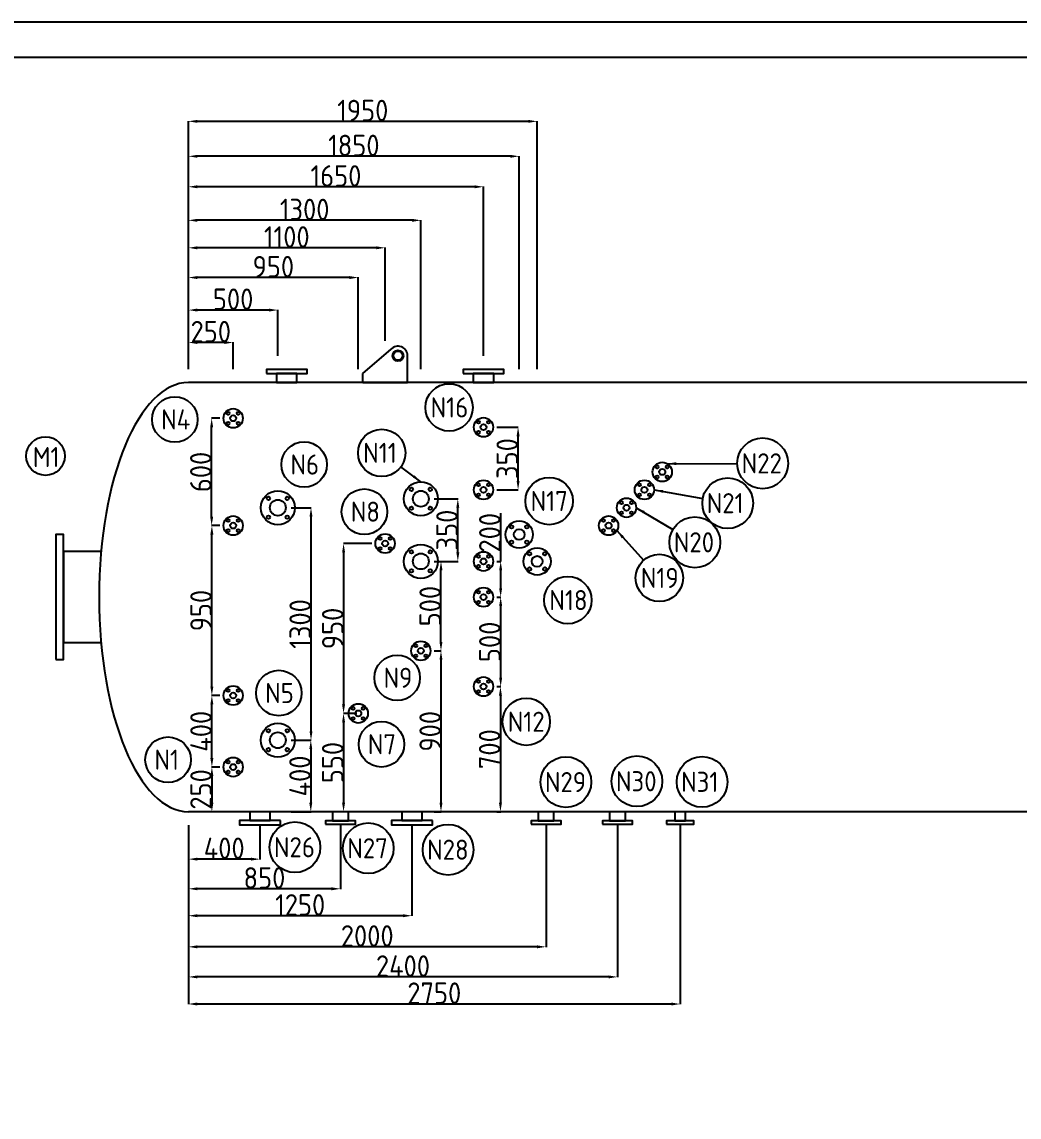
# Model space of a CAD drawing. Header units: inches. Extents: x 66274 to 86489, y -33 to 12215.
# Drawn here: x 70393 to 75970, y 6091 to 12215 of the extents above; entities that cross this region are included whole.
import ezdxf

# ---------------------------------------------------------------- set-up
doc = ezdxf.new("R2010")
doc.units = ezdxf.units.IN
doc.header["$LTSCALE"] = 40
doc.header["$MEASUREMENT"] = 0
doc.linetypes.add('CENTER2', pattern=[1.125, 0.75, -0.125, 0.125, -0.125])
doc.layers.add('fitting', color=7, linetype='CENTER2')
doc.styles.get("Standard").update_dxf_attribs({"font": 'isocp.shx', "height": 120, "bigfont": '@extfont2.shx'})
doc.dimstyles.new('ISO-25', dxfattribs={"dimtxt": 120, "dimasz": 50, "dimexe": 1.25, "dimexo": 75, "dimtad": 1, "dimtxsty": 'Standard', "dimcen": 0, "dimclrd": 1, "dimclre": 1, "dimclrt": 1, "dimazin": 0, "dimtfac": 1, "dimtmove": 0, "dimatfit": 3, "dimfxl": 1, "dimtfillclr": 1, "dimarcsym": 0})

# ---------------------------------------------------------------- blocks, each defined once
blk = doc.blocks.new('*U694')
blk.add_circle((0, 0), 7.87)
blk = doc.blocks.new('*U695')
at = {"color": 0, "linetype": 'ByBlock', "lineweight": -2, "transparency": 16777216}
for p, rotation in [((3853, 2645.4), 90), ((3932.4, 2645.4), 270), ((3892.7, 2605.7), 180)]:
    blk.add_blockref('*U694', p, dxfattribs=dict(at, rotation=rotation))
blk.add_blockref('*U694', (3892.7, 2685.1), dxfattribs=at)
blk = doc.blocks.new('*U698')
blk.add_circle((0, 0), 7.87)
blk = doc.blocks.new('*U699')
at = {"color": 0, "linetype": 'ByBlock', "lineweight": -2, "transparency": 16777216}
for p, rotation in [((3853, 2645.4), 90), ((3932.4, 2645.4), 270), ((3892.7, 2605.7), 180)]:
    blk.add_blockref('*U698', p, dxfattribs=dict(at, rotation=rotation))
blk.add_blockref('*U698', (3892.7, 2685.1), dxfattribs=at)
blk = doc.blocks.new('*U702')
blk.add_circle((0, 0), 7.87)
blk = doc.blocks.new('*U703')
at = {"color": 0, "linetype": 'ByBlock', "lineweight": -2, "transparency": 16777216}
for p, rotation in [((3853, 2645.4), 90), ((3932.4, 2645.4), 270), ((3892.7, 2605.7), 180)]:
    blk.add_blockref('*U702', p, dxfattribs=dict(at, rotation=rotation))
blk.add_blockref('*U702', (3892.7, 2685.1), dxfattribs=at)
blk = doc.blocks.new('*U706')
blk.add_circle((0, 0), 7.87)
blk = doc.blocks.new('*U707')
at = {"color": 0, "linetype": 'ByBlock', "lineweight": -2, "transparency": 16777216}
for p, rotation in [((3853, 2645.4), 90), ((3932.4, 2645.4), 270), ((3892.7, 2605.7), 180)]:
    blk.add_blockref('*U706', p, dxfattribs=dict(at, rotation=rotation))
blk.add_blockref('*U706', (3892.7, 2685.1), dxfattribs=at)
blk = doc.blocks.new('*U718')
blk.add_circle((0, 0), 9.53)
blk = doc.blocks.new('*U719')
at = {"color": 0, "linetype": 'ByBlock', "lineweight": -2, "transparency": 16777216}
for p, rotation in [((3339.6, 2662.7), 90.00000000000001), ((3339.6, 2557.3), 180), ((3444.9, 2557.3), 270)]:
    blk.add_blockref('*U718', p, dxfattribs=dict(at, rotation=rotation))
blk.add_blockref('*U718', (3444.9, 2662.7), dxfattribs=at)
blk = doc.blocks.new('*U722')
blk.add_circle((0, 0), 9.53)
blk = doc.blocks.new('*U723')
at = {"color": 0, "linetype": 'ByBlock', "lineweight": -2, "transparency": 16777216}
for p, rotation in [((3339.6, 2662.7), 90.00000000000001), ((3339.6, 2557.3), 180), ((3444.9, 2557.3), 270)]:
    blk.add_blockref('*U722', p, dxfattribs=dict(at, rotation=rotation))
blk.add_blockref('*U722', (3444.9, 2662.7), dxfattribs=at)
blk = doc.blocks.new('*U729')
blk.add_circle((0, 0), 7.87)
blk = doc.blocks.new('*U730')
at = {"color": 0, "linetype": 'ByBlock', "lineweight": -2, "transparency": 16777216}
for p, rotation in [((3853, 2645.4), 90), ((3932.4, 2645.4), 270), ((3892.7, 2605.7), 180)]:
    blk.add_blockref('*U729', p, dxfattribs=dict(at, rotation=rotation))
blk.add_blockref('*U729', (3892.7, 2685.1), dxfattribs=at)
blk = doc.blocks.new('*U733')
blk.add_circle((0, 0), 7.87)
blk = doc.blocks.new('*U734')
at = {"color": 0, "linetype": 'ByBlock', "lineweight": -2, "transparency": 16777216}
for p, rotation in [((3853, 2645.4), 90), ((3932.4, 2645.4), 270), ((3892.7, 2605.7), 180)]:
    blk.add_blockref('*U733', p, dxfattribs=dict(at, rotation=rotation))
blk.add_blockref('*U733', (3892.7, 2685.1), dxfattribs=at)
blk = doc.blocks.new('*U737')
blk.add_circle((0, 0), 7.87)
blk = doc.blocks.new('*U738')
at = {"color": 0, "linetype": 'ByBlock', "lineweight": -2, "transparency": 16777216}
for p, rotation in [((3853, 2645.4), 90), ((3932.4, 2645.4), 270), ((3892.7, 2605.7), 180)]:
    blk.add_blockref('*U737', p, dxfattribs=dict(at, rotation=rotation))
blk.add_blockref('*U737', (3892.7, 2685.1), dxfattribs=at)
blk = doc.blocks.new('*U741')
blk.add_circle((0, 0), 7.87)
blk = doc.blocks.new('*U742')
at = {"color": 0, "linetype": 'ByBlock', "lineweight": -2, "transparency": 16777216}
for p, rotation in [((3853, 2645.4), 90), ((3932.4, 2645.4), 270), ((3892.7, 2605.7), 180)]:
    blk.add_blockref('*U741', p, dxfattribs=dict(at, rotation=rotation))
blk.add_blockref('*U741', (3892.7, 2685.1), dxfattribs=at)
blk = doc.blocks.new('*U745')
blk.add_circle((0, 0), 7.87)
blk = doc.blocks.new('*U746')
at = {"color": 0, "linetype": 'ByBlock', "lineweight": -2, "transparency": 16777216}
for p, rotation in [((3853, 2645.4), 90), ((3932.4, 2645.4), 270), ((3892.7, 2605.7), 180)]:
    blk.add_blockref('*U745', p, dxfattribs=dict(at, rotation=rotation))
blk.add_blockref('*U745', (3892.7, 2685.1), dxfattribs=at)
blk = doc.blocks.new('*U749')
blk.add_circle((0, 0), 7.87)
blk = doc.blocks.new('*U750')
at = {"color": 0, "linetype": 'ByBlock', "lineweight": -2, "transparency": 16777216}
for p, rotation in [((3853, 2645.4), 90), ((3932.4, 2645.4), 270), ((3892.7, 2605.7), 180)]:
    blk.add_blockref('*U749', p, dxfattribs=dict(at, rotation=rotation))
blk.add_blockref('*U749', (3892.7, 2685.1), dxfattribs=at)
blk = doc.blocks.new('*U756')
blk.add_circle((0, 0), 9.53)
blk = doc.blocks.new('*U757')
at = {"color": 0, "linetype": 'ByBlock', "lineweight": -2, "transparency": 16777216}
for p, rotation in [((3339.6, 2662.7), 90.00000000000001), ((3339.6, 2557.3), 180), ((3444.9, 2557.3), 270)]:
    blk.add_blockref('*U756', p, dxfattribs=dict(at, rotation=rotation))
blk.add_blockref('*U756', (3444.9, 2662.7), dxfattribs=at)
blk = doc.blocks.new('*U760')
blk.add_circle((0, 0), 9.53)
blk = doc.blocks.new('*U761')
at = {"color": 0, "linetype": 'ByBlock', "lineweight": -2, "transparency": 16777216}
for p, rotation in [((3339.6, 2662.7), 90.00000000000001), ((3339.6, 2557.3), 180), ((3444.9, 2557.3), 270)]:
    blk.add_blockref('*U760', p, dxfattribs=dict(at, rotation=rotation))
blk.add_blockref('*U760', (3444.9, 2662.7), dxfattribs=at)
blk = doc.blocks.new('*U764')
blk.add_circle((0, 0), 7.87)
blk = doc.blocks.new('*U765')
at = {"color": 0, "linetype": 'ByBlock', "lineweight": -2, "transparency": 16777216}
for p, rotation in [((3853, 2645.4), 90), ((3932.4, 2645.4), 270), ((3892.7, 2605.7), 180)]:
    blk.add_blockref('*U764', p, dxfattribs=dict(at, rotation=rotation))
blk.add_blockref('*U764', (3892.7, 2685.1), dxfattribs=at)
blk = doc.blocks.new('*U768')
blk.add_circle((0, 0), 7.87)
blk = doc.blocks.new('*U769')
at = {"color": 0, "linetype": 'ByBlock', "lineweight": -2, "transparency": 16777216}
for p, rotation in [((3853, 2645.4), 90), ((3932.4, 2645.4), 270), ((3892.7, 2605.7), 180)]:
    blk.add_blockref('*U768', p, dxfattribs=dict(at, rotation=rotation))
blk.add_blockref('*U768', (3892.7, 2685.1), dxfattribs=at)
blk = doc.blocks.new('*U772')
blk.add_circle((0, 0), 9.55)
blk = doc.blocks.new('*U773')
at = {"color": 0, "linetype": 'ByBlock', "lineweight": -2, "transparency": 16777216}
blk.add_blockref('*U772', (4349.7, 2315.5), dxfattribs=at)
for p, rotation in [((4289.3, 2255.2), 90), ((4410, 2255.2), 270.0000000000001), ((4349.7, 2194.8), 180)]:
    blk.add_blockref('*U772', p, dxfattribs=dict(at, rotation=rotation))
blk = doc.blocks.new('*U776')
blk.add_circle((0, 0), 9.55)
blk = doc.blocks.new('*U777')
at = {"color": 0, "linetype": 'ByBlock', "lineweight": -2, "transparency": 16777216}
blk.add_blockref('*U776', (4349.7, 2315.5), dxfattribs=at)
for p, rotation in [((4289.3, 2255.2), 90), ((4410, 2255.2), 270.0000000000001), ((4349.7, 2194.8), 180)]:
    blk.add_blockref('*U776', p, dxfattribs=dict(at, rotation=rotation))
blk = doc.blocks.new('*U780')
blk.add_circle((0, 0), 7.87)
blk = doc.blocks.new('*U781')
at = {"color": 0, "linetype": 'ByBlock', "lineweight": -2, "transparency": 16777216}
for p, rotation in [((3853, 2645.4), 90), ((3932.4, 2645.4), 270), ((3892.7, 2605.7), 180)]:
    blk.add_blockref('*U780', p, dxfattribs=dict(at, rotation=rotation))
blk.add_blockref('*U780', (3892.7, 2685.1), dxfattribs=at)
blk = doc.blocks.new('*U784')
blk.add_circle((0, 0), 7.87)
blk = doc.blocks.new('*U785')
at = {"color": 0, "linetype": 'ByBlock', "lineweight": -2, "transparency": 16777216}
for p, rotation in [((3853, 2645.4), 90), ((3932.4, 2645.4), 270), ((3892.7, 2605.7), 180)]:
    blk.add_blockref('*U784', p, dxfattribs=dict(at, rotation=rotation))
blk.add_blockref('*U784', (3892.7, 2685.1), dxfattribs=at)
blk = doc.blocks.new('*U788')
blk.add_circle((0, 0), 7.87)
blk = doc.blocks.new('*U789')
at = {"color": 0, "linetype": 'ByBlock', "lineweight": -2, "transparency": 16777216}
for p, rotation in [((3853, 2645.4), 90), ((3932.4, 2645.4), 270), ((3892.7, 2605.7), 180)]:
    blk.add_blockref('*U788', p, dxfattribs=dict(at, rotation=rotation))
blk.add_blockref('*U788', (3892.7, 2685.1), dxfattribs=at)
blk = doc.blocks.new('*U792')
blk.add_circle((0, 0), 7.87)
blk = doc.blocks.new('*U793')
at = {"color": 0, "linetype": 'ByBlock', "lineweight": -2, "transparency": 16777216}
for p, rotation in [((3853, 2645.4), 90), ((3932.4, 2645.4), 270), ((3892.7, 2605.7), 180)]:
    blk.add_blockref('*U792', p, dxfattribs=dict(at, rotation=rotation))
blk.add_blockref('*U792', (3892.7, 2685.1), dxfattribs=at)
blk = doc.blocks.new('*D798')
at = {"color": 1, "lineweight": -2, "transparency": 16777216}
for p, q in [((71499, 8048.4), (71453.8, 8048.4)), ((71455.1, 7998.4), (71455.1, 7848.4)), ((71499, 7798.4), (71453.8, 7798.4))]:
    blk.add_line(p, q, dxfattribs=at)
at = {"color": 1, "transparency": 16777216}
for points in [[(71446.7, 7998.4), (71463.4, 7998.4), (71455.1, 8048.4)], [(71446.7, 7848.4), (71463.4, 7848.4), (71455.1, 7798.4)]]:
    blk.add_solid(points, dxfattribs=at)
at = {"layer": 'Defpoints', "color": 0, "transparency": 16777216}
for p in [(71574, 8048.4), (71455.1, 7798.4), (71574, 7798.4)]:
    blk.add_point(p, dxfattribs=at)
at = {"color": 1, "transparency": 16777216, "insert": (71394.4, 7923.4), "char_height": 120, "attachment_point": 5, "rotation": 90}
blk.add_mtext('250', dxfattribs=at)
blk = doc.blocks.new('*D799')
at = {"color": 1, "lineweight": -2, "transparency": 16777216}
for p, q in [((71499, 8448.4), (71453.8, 8448.4)), ((71455.1, 8098.4), (71455.1, 8398.4)), ((71499, 8048.4), (71453.8, 8048.4))]:
    blk.add_line(p, q, dxfattribs=at)
at = {"color": 1, "transparency": 16777216}
for points in [[(71446.7, 8398.4), (71463.4, 8398.4), (71455.1, 8448.4)], [(71446.7, 8098.4), (71463.4, 8098.4), (71455.1, 8048.4)]]:
    blk.add_solid(points, dxfattribs=at)
at = {"layer": 'Defpoints', "color": 0, "transparency": 16777216}
for p in [(71455.1, 8448.4), (71574, 8448.4), (71574, 8048.4)]:
    blk.add_point(p, dxfattribs=at)
at = {"color": 1, "transparency": 16777216, "insert": (71394.4, 8248.4), "char_height": 120, "attachment_point": 5, "rotation": 90}
blk.add_mtext('400', dxfattribs=at)
blk = doc.blocks.new('*D800')
at = {"color": 1, "lineweight": -2, "transparency": 16777216}
for p, q in [((71499, 9398.4), (71453.8, 9398.4)), ((71455.1, 8498.4), (71455.1, 9348.4)), ((71499, 8448.4), (71453.8, 8448.4))]:
    blk.add_line(p, q, dxfattribs=at)
at = {"color": 1, "transparency": 16777216}
for points in [[(71446.7, 9348.4), (71463.4, 9348.4), (71455.1, 9398.4)], [(71446.7, 8498.4), (71463.4, 8498.4), (71455.1, 8448.4)]]:
    blk.add_solid(points, dxfattribs=at)
at = {"layer": 'Defpoints', "color": 0, "transparency": 16777216}
for p in [(71455.1, 9398.4), (71574, 9398.4), (71574, 8448.4)]:
    blk.add_point(p, dxfattribs=at)
at = {"color": 1, "transparency": 16777216, "insert": (71394.4, 8923.4), "char_height": 120, "attachment_point": 5, "rotation": 90}
blk.add_mtext('950', dxfattribs=at)
blk = doc.blocks.new('*D801')
at = {"color": 1, "lineweight": -2, "transparency": 16777216}
for p, q in [((71499, 9998.4), (71452.6, 9998.4)), ((71453.8, 9448.4), (71453.8, 9948.4)), ((71499, 9398.4), (71452.6, 9398.4))]:
    blk.add_line(p, q, dxfattribs=at)
at = {"color": 1, "transparency": 16777216}
for points in [[(71445.5, 9948.4), (71462.2, 9948.4), (71453.8, 9998.4)], [(71445.5, 9448.4), (71462.2, 9448.4), (71453.8, 9398.4)]]:
    blk.add_solid(points, dxfattribs=at)
at = {"layer": 'Defpoints', "color": 0, "transparency": 16777216}
for p in [(71453.8, 9998.4), (71574, 9998.4), (71574, 9398.4)]:
    blk.add_point(p, dxfattribs=at)
at = {"color": 1, "transparency": 16777216, "insert": (71393.2, 9698.4), "char_height": 120, "attachment_point": 5, "rotation": 90}
blk.add_mtext('600', dxfattribs=at)
blk = doc.blocks.new('*D802')
at = {"color": 1, "lineweight": -2, "transparency": 16777216}
for p, q in [((71899, 8198.4), (72009.5, 8198.4)), ((72008.3, 8148.4), (72008.3, 7848.4)), ((71899, 7798.4), (72009.5, 7798.4))]:
    blk.add_line(p, q, dxfattribs=at)
at = {"color": 1, "transparency": 16777216}
for points in [[(72000, 8148.4), (72016.6, 8148.4), (72008.3, 8198.4)], [(72000, 7848.4), (72016.6, 7848.4), (72008.3, 7798.4)]]:
    blk.add_solid(points, dxfattribs=at)
at = {"layer": 'Defpoints', "color": 0, "transparency": 16777216}
for p in [(71824, 8198.4), (71824, 7798.4), (72008.3, 7798.4)]:
    blk.add_point(p, dxfattribs=at)
at = {"color": 1, "transparency": 16777216, "insert": (71947.7, 7998.4), "char_height": 120, "attachment_point": 5, "rotation": 90}
blk.add_mtext('400', dxfattribs=at)
blk = doc.blocks.new('*D803')
at = {"color": 1, "lineweight": -2, "transparency": 16777216}
for p, q in [((71899, 9498.4), (72010.8, 9498.4)), ((72009.5, 8248.4), (72009.5, 9448.4)), ((71899, 8198.4), (72010.8, 8198.4))]:
    blk.add_line(p, q, dxfattribs=at)
at = {"color": 1, "transparency": 16777216}
for points in [[(72001.2, 9448.4), (72017.9, 9448.4), (72009.5, 9498.4)], [(72001.2, 8248.4), (72017.9, 8248.4), (72009.5, 8198.4)]]:
    blk.add_solid(points, dxfattribs=at)
at = {"layer": 'Defpoints', "color": 0, "transparency": 16777216}
for p in [(71824, 9498.4), (72009.5, 9498.4), (71824, 8198.4)]:
    blk.add_point(p, dxfattribs=at)
at = {"color": 1, "transparency": 16777216, "insert": (71948.9, 8848.4), "char_height": 120, "attachment_point": 5, "rotation": 90}
blk.add_mtext('1300', dxfattribs=at)
blk = doc.blocks.new('*D804')
at = {"color": 1, "lineweight": -2, "transparency": 16777216}
for p, q in [((72199, 8348.4), (72190.3, 8348.4)), ((72191.6, 8298.4), (72191.6, 7848.4)), ((72199, 7798.4), (72190.3, 7798.4))]:
    blk.add_line(p, q, dxfattribs=at)
at = {"color": 1, "transparency": 16777216}
for points in [[(72183.3, 8298.4), (72199.9, 8298.4), (72191.6, 8348.4)], [(72183.3, 7848.4), (72199.9, 7848.4), (72191.6, 7798.4)]]:
    blk.add_solid(points, dxfattribs=at)
at = {"layer": 'Defpoints', "color": 0, "transparency": 16777216}
for p in [(72274, 8348.4), (72191.6, 7798.4), (72274, 7798.4)]:
    blk.add_point(p, dxfattribs=at)
at = {"color": 1, "transparency": 16777216, "insert": (72131, 8073.4), "char_height": 120, "attachment_point": 5, "rotation": 90}
blk.add_mtext('550', dxfattribs=at)
blk = doc.blocks.new('*D805')
at = {"color": 1, "lineweight": -2, "transparency": 16777216}
for p, q in [((72349, 9298.4), (72190.3, 9298.4)), ((72191.6, 9248.4), (72191.6, 8398.4)), ((72266.6, 8348.4), (72192.8, 8348.4))]:
    blk.add_line(p, q, dxfattribs=at)
at = {"color": 1, "transparency": 16777216}
for points in [[(72183.3, 9248.4), (72199.9, 9248.4), (72191.6, 9298.4)], [(72183.3, 8398.4), (72199.9, 8398.4), (72191.6, 8348.4)]]:
    blk.add_solid(points, dxfattribs=at)
at = {"layer": 'Defpoints', "color": 0, "transparency": 16777216}
for p in [(72424, 9298.4), (72191.6, 8348.4), (72191.6, 8348.4)]:
    blk.add_point(p, dxfattribs=at)
at = {"color": 1, "transparency": 16777216, "insert": (72131, 8823.4), "char_height": 120, "attachment_point": 5, "rotation": 90}
blk.add_mtext('950', dxfattribs=at)
blk = doc.blocks.new('*D813')
at = {"color": 1, "lineweight": -2, "transparency": 16777216}
for p, q in [((73049, 9948.4), (73168.8, 9948.4)), ((73167.6, 9648.4), (73167.6, 9898.4)), ((73049, 9598.4), (73168.8, 9598.4))]:
    blk.add_line(p, q, dxfattribs=at)
at = {"color": 1, "transparency": 16777216}
for points in [[(73159.2, 9898.4), (73175.9, 9898.4), (73167.6, 9948.4)], [(73159.2, 9648.4), (73175.9, 9648.4), (73167.6, 9598.4)]]:
    blk.add_solid(points, dxfattribs=at)
at = {"layer": 'Defpoints', "color": 0, "transparency": 16777216}
for p in [(72974, 9948.4), (73167.6, 9948.4), (72974, 9598.4)]:
    blk.add_point(p, dxfattribs=at)
at = {"color": 1, "transparency": 16777216, "insert": (73106.9, 9773.4), "char_height": 120, "attachment_point": 5, "rotation": 90}
blk.add_mtext('350', dxfattribs=at)
blk = doc.blocks.new('*D816')
at = {"color": 1, "lineweight": -2, "transparency": 16777216}
for p, q in [((71324, 7723.4), (71324, 7532.2)), ((71724, 7723.4), (71724, 7532.2)), ((71674, 7533.4), (71374, 7533.4))]:
    blk.add_line(p, q, dxfattribs=at)
at = {"color": 1, "transparency": 16777216}
for points in [[(71374, 7541.8), (71374, 7525.1), (71324, 7533.4)], [(71674, 7541.8), (71674, 7525.1), (71724, 7533.4)]]:
    blk.add_solid(points, dxfattribs=at)
at = {"layer": 'Defpoints', "color": 0, "transparency": 16777216}
for p in [(71324, 7798.4), (71724, 7798.4), (71324, 7533.4)]:
    blk.add_point(p, dxfattribs=at)
at = {"color": 1, "transparency": 16777216, "insert": (71524, 7594.1), "char_height": 120, "attachment_point": 5}
blk.add_mtext('400', dxfattribs=at)
blk = doc.blocks.new('*D817')
at = {"color": 1, "lineweight": -2, "transparency": 16777216}
for p, q in [((71324, 7723.4), (71324, 7366.3)), ((72174, 7723.4), (72174, 7366.3)), ((72124, 7367.6), (71374, 7367.6))]:
    blk.add_line(p, q, dxfattribs=at)
at = {"color": 1, "transparency": 16777216}
for points in [[(71374, 7375.9), (71374, 7359.3), (71324, 7367.6)], [(72124, 7375.9), (72124, 7359.3), (72174, 7367.6)]]:
    blk.add_solid(points, dxfattribs=at)
at = {"layer": 'Defpoints', "color": 0, "transparency": 16777216}
for p in [(71324, 7798.4), (72174, 7798.4), (71324, 7367.6)]:
    blk.add_point(p, dxfattribs=at)
at = {"color": 1, "transparency": 16777216, "insert": (71749, 7428.2), "char_height": 120, "attachment_point": 5}
blk.add_mtext('850', dxfattribs=at)
blk = doc.blocks.new('*D818')
at = {"color": 1, "lineweight": -2, "transparency": 16777216}
for p, q in [((71324, 7723.4), (71324, 7215.8)), ((72574, 7723.4), (72574, 7215.8)), ((72524, 7217), (71374, 7217))]:
    blk.add_line(p, q, dxfattribs=at)
at = {"color": 1, "transparency": 16777216}
for points in [[(71374, 7225.4), (71374, 7208.7), (71324, 7217)], [(72524, 7225.4), (72524, 7208.7), (72574, 7217)]]:
    blk.add_solid(points, dxfattribs=at)
at = {"layer": 'Defpoints', "color": 0, "transparency": 16777216}
for p in [(71324, 7798.4), (72574, 7798.4), (71324, 7217)]:
    blk.add_point(p, dxfattribs=at)
at = {"color": 1, "transparency": 16777216, "insert": (71949, 7277.7), "char_height": 120, "attachment_point": 5}
blk.add_mtext('1250', dxfattribs=at)
blk = doc.blocks.new('*D819')
at = {"color": 1, "lineweight": -2, "transparency": 16777216}
for p, q in [((71324, 7723.4), (71324, 7041.9)), ((73324, 7723.4), (73324, 7041.9)), ((73274, 7043.1), (71374, 7043.1))]:
    blk.add_line(p, q, dxfattribs=at)
at = {"color": 1, "transparency": 16777216}
for points in [[(71374, 7051.5), (71374, 7034.8), (71324, 7043.1)], [(73274, 7051.5), (73274, 7034.8), (73324, 7043.1)]]:
    blk.add_solid(points, dxfattribs=at)
at = {"layer": 'Defpoints', "color": 0, "transparency": 16777216}
for p in [(71324, 7798.4), (73324, 7798.4), (71324, 7043.1)]:
    blk.add_point(p, dxfattribs=at)
at = {"color": 1, "transparency": 16777216, "insert": (72324, 7103.8), "char_height": 120, "attachment_point": 5}
blk.add_mtext('2000', dxfattribs=at)
blk = doc.blocks.new('*D820')
at = {"color": 1, "lineweight": -2, "transparency": 16777216}
for p, q in [((71324, 7723.4), (71324, 6873.7)), ((73724, 7723.4), (73724, 6873.7)), ((73674, 6874.9), (71374, 6874.9))]:
    blk.add_line(p, q, dxfattribs=at)
at = {"color": 1, "transparency": 16777216}
for points in [[(71374, 6883.3), (71374, 6866.6), (71324, 6874.9)], [(73674, 6883.3), (73674, 6866.6), (73724, 6874.9)]]:
    blk.add_solid(points, dxfattribs=at)
at = {"layer": 'Defpoints', "color": 0, "transparency": 16777216}
for p in [(71324, 7798.4), (73724, 7798.4), (71324, 6874.9)]:
    blk.add_point(p, dxfattribs=at)
at = {"color": 1, "transparency": 16777216, "insert": (72524, 6935.6), "char_height": 120, "attachment_point": 5}
blk.add_mtext('2400', dxfattribs=at)
blk = doc.blocks.new('*D821')
at = {"color": 1, "lineweight": -2, "transparency": 16777216}
for p, q in [((71324, 7723.4), (71324, 6722.2)), ((74074, 7723.4), (74074, 6722.2)), ((74024, 6723.4), (71374, 6723.4))]:
    blk.add_line(p, q, dxfattribs=at)
at = {"color": 1, "transparency": 16777216}
for points in [[(71374, 6731.8), (71374, 6715.1), (71324, 6723.4)], [(74024, 6731.8), (74024, 6715.1), (74074, 6723.4)]]:
    blk.add_solid(points, dxfattribs=at)
at = {"layer": 'Defpoints', "color": 0, "transparency": 16777216}
for p in [(71324, 7798.4), (74074, 7798.4), (71324, 6723.4)]:
    blk.add_point(p, dxfattribs=at)
at = {"color": 1, "transparency": 16777216, "insert": (72699, 6784.1), "char_height": 120, "attachment_point": 5}
blk.add_mtext('2750', dxfattribs=at)
blk = doc.blocks.new('*D827')
at = {"color": 1, "lineweight": -2, "transparency": 16777216}
for p, q in [((71324, 10273.4), (71324, 10423.5)), ((71524, 10422.2), (71374, 10422.2)), ((71574, 10273.4), (71574, 10423.5))]:
    blk.add_line(p, q, dxfattribs=at)
at = {"color": 1, "transparency": 16777216}
for points in [[(71374, 10430.6), (71374, 10413.9), (71324, 10422.2)], [(71524, 10430.6), (71524, 10413.9), (71574, 10422.2)]]:
    blk.add_solid(points, dxfattribs=at)
at = {"layer": 'Defpoints', "color": 0, "transparency": 16777216}
for p in [(71324, 10422.2), (71324, 10198.4), (71574, 10198.4)]:
    blk.add_point(p, dxfattribs=at)
at = {"color": 1, "transparency": 16777216, "insert": (71449, 10482.9), "char_height": 120, "attachment_point": 5}
blk.add_mtext('250', dxfattribs=at)
blk = doc.blocks.new('*D828')
at = {"color": 1, "lineweight": -2, "transparency": 16777216}
for p, q in [((71324, 10273.4), (71324, 10604.9)), ((71774, 10603.6), (71374, 10603.6)), ((71824, 10346.9), (71824, 10604.9))]:
    blk.add_line(p, q, dxfattribs=at)
at = {"color": 1, "transparency": 16777216}
for points in [[(71374, 10612), (71374, 10595.3), (71324, 10603.6)], [(71774, 10612), (71774, 10595.3), (71824, 10603.6)]]:
    blk.add_solid(points, dxfattribs=at)
at = {"layer": 'Defpoints', "color": 0, "transparency": 16777216}
for p in [(71324, 10603.6), (71824, 10271.9), (71324, 10198.4)]:
    blk.add_point(p, dxfattribs=at)
at = {"color": 1, "transparency": 16777216, "insert": (71574, 10664.3), "char_height": 120, "attachment_point": 5}
blk.add_mtext('500', dxfattribs=at)
blk = doc.blocks.new('*D829')
at = {"color": 1, "lineweight": -2, "transparency": 16777216}
for p, q in [((71324, 10273.4), (71324, 10786.7)), ((72224, 10785.4), (71374, 10785.4)), ((72274, 10273.4), (72274, 10786.7))]:
    blk.add_line(p, q, dxfattribs=at)
at = {"color": 1, "transparency": 16777216}
for points in [[(71374, 10793.8), (71374, 10777.1), (71324, 10785.4)], [(72224, 10793.8), (72224, 10777.1), (72274, 10785.4)]]:
    blk.add_solid(points, dxfattribs=at)
at = {"layer": 'Defpoints', "color": 0, "transparency": 16777216}
for p in [(71324, 10785.4), (71324, 10198.4), (72274, 10198.4)]:
    blk.add_point(p, dxfattribs=at)
at = {"color": 1, "transparency": 16777216, "insert": (71799, 10846.1), "char_height": 120, "attachment_point": 5}
blk.add_mtext('950', dxfattribs=at)
blk = doc.blocks.new('*D830')
at = {"color": 1, "lineweight": -2, "transparency": 16777216}
for p, q in [((71324, 10273.4), (71324, 10952.9)), ((72374, 10951.7), (71374, 10951.7)), ((72424, 10431.1), (72424, 10952.9))]:
    blk.add_line(p, q, dxfattribs=at)
at = {"color": 1, "transparency": 16777216}
for points in [[(71374, 10960), (71374, 10943.3), (71324, 10951.7)], [(72374, 10960), (72374, 10943.3), (72424, 10951.7)]]:
    blk.add_solid(points, dxfattribs=at)
at = {"layer": 'Defpoints', "color": 0, "transparency": 16777216}
for p in [(71324, 10951.7), (72424, 10356.1), (71324, 10198.4)]:
    blk.add_point(p, dxfattribs=at)
at = {"color": 1, "transparency": 16777216, "insert": (71874, 11012.3), "char_height": 120, "attachment_point": 5}
blk.add_mtext('1100', dxfattribs=at)
blk = doc.blocks.new('*D831')
at = {"color": 1, "lineweight": -2, "transparency": 16777216}
for p, q in [((71324, 10273.4), (71324, 11106.6)), ((72574, 11105.4), (71374, 11105.4)), ((72624, 10273.4), (72624, 11106.6))]:
    blk.add_line(p, q, dxfattribs=at)
at = {"color": 1, "transparency": 16777216}
for points in [[(71374, 11113.7), (71374, 11097), (71324, 11105.4)], [(72574, 11113.7), (72574, 11097), (72624, 11105.4)]]:
    blk.add_solid(points, dxfattribs=at)
at = {"layer": 'Defpoints', "color": 0, "transparency": 16777216}
for p in [(71324, 11105.4), (71324, 10198.4), (72624, 10198.4)]:
    blk.add_point(p, dxfattribs=at)
at = {"color": 1, "transparency": 16777216, "insert": (71974, 11166), "char_height": 120, "attachment_point": 5}
blk.add_mtext('1300', dxfattribs=at)
blk = doc.blocks.new('*D832')
at = {"color": 1, "lineweight": -2, "transparency": 16777216}
for p, q in [((71324, 10273.4), (71324, 11294.2)), ((72924, 11293), (71374, 11293)), ((72974, 10346.9), (72974, 11294.2))]:
    blk.add_line(p, q, dxfattribs=at)
at = {"color": 1, "transparency": 16777216}
for points in [[(71374, 11301.3), (71374, 11284.6), (71324, 11293)], [(72924, 11301.3), (72924, 11284.6), (72974, 11293)]]:
    blk.add_solid(points, dxfattribs=at)
at = {"layer": 'Defpoints', "color": 0, "transparency": 16777216}
for p in [(71324, 11293), (72974, 10271.9), (71324, 10198.4)]:
    blk.add_point(p, dxfattribs=at)
at = {"color": 1, "transparency": 16777216, "insert": (72149, 11353.6), "char_height": 120, "attachment_point": 5}
blk.add_mtext('1650', dxfattribs=at)
blk = doc.blocks.new('*D833')
at = {"color": 1, "lineweight": -2, "transparency": 16777216}
for p, q in [((71324, 10273.4), (71324, 11464.6)), ((73124, 11463.4), (71374, 11463.4)), ((73174, 10273.4), (73174, 11464.6))]:
    blk.add_line(p, q, dxfattribs=at)
at = {"color": 1, "transparency": 16777216}
for points in [[(71374, 11471.7), (71374, 11455), (71324, 11463.4)], [(73124, 11471.7), (73124, 11455), (73174, 11463.4)]]:
    blk.add_solid(points, dxfattribs=at)
at = {"layer": 'Defpoints', "color": 0, "transparency": 16777216}
for p in [(71324, 11463.4), (71324, 10198.4), (73174, 10198.4)]:
    blk.add_point(p, dxfattribs=at)
at = {"color": 1, "transparency": 16777216, "insert": (72249, 11524), "char_height": 120, "attachment_point": 5}
blk.add_mtext('1850', dxfattribs=at)
blk = doc.blocks.new('*D834')
at = {"color": 1, "lineweight": -2, "transparency": 16777216}
for p, q in [((71324, 10273.4), (71324, 11660.1)), ((73224, 11658.9), (71374, 11658.9)), ((73274, 10273.4), (73274, 11660.1))]:
    blk.add_line(p, q, dxfattribs=at)
at = {"color": 1, "transparency": 16777216}
for points in [[(71374, 11667.2), (71374, 11650.5), (71324, 11658.9)], [(73224, 11667.2), (73224, 11650.5), (73274, 11658.9)]]:
    blk.add_solid(points, dxfattribs=at)
at = {"layer": 'Defpoints', "color": 0, "transparency": 16777216}
for p in [(71324, 11658.9), (71324, 10198.4), (73274, 10198.4)]:
    blk.add_point(p, dxfattribs=at)
at = {"color": 1, "transparency": 16777216, "insert": (72299, 11719.5), "char_height": 120, "attachment_point": 5}
blk.add_mtext('1950', dxfattribs=at)
blk = doc.blocks.new('*D871')
at = {"color": 1, "lineweight": -2, "transparency": 16777216}
for p, q in [((72699, 8698.4), (72737.7, 8698.4)), ((72736.4, 8648.4), (72736.4, 7848.4)), ((72699, 7798.4), (72737.7, 7798.4))]:
    blk.add_line(p, q, dxfattribs=at)
at = {"color": 1, "transparency": 16777216}
for points in [[(72728.1, 8648.4), (72744.8, 8648.4), (72736.4, 8698.4)], [(72728.1, 7848.4), (72744.8, 7848.4), (72736.4, 7798.4)]]:
    blk.add_solid(points, dxfattribs=at)
at = {"layer": 'Defpoints', "color": 0, "transparency": 16777216}
for p in [(72624, 8698.4), (72624, 7798.4), (72736.4, 7798.4)]:
    blk.add_point(p, dxfattribs=at)
at = {"color": 1, "transparency": 16777216, "insert": (72675.8, 8248.4), "char_height": 120, "attachment_point": 5, "rotation": 90}
blk.add_mtext('900', dxfattribs=at)
blk = doc.blocks.new('*D872')
at = {"color": 1, "lineweight": -2, "transparency": 16777216}
for p, q in [((72699, 9198.4), (72737.7, 9198.4)), ((72736.4, 8748.4), (72736.4, 9148.4)), ((72699, 8698.4), (72737.7, 8698.4))]:
    blk.add_line(p, q, dxfattribs=at)
at = {"color": 1, "transparency": 16777216}
for points in [[(72728.1, 9148.4), (72744.8, 9148.4), (72736.4, 9198.4)], [(72728.1, 8748.4), (72744.8, 8748.4), (72736.4, 8698.4)]]:
    blk.add_solid(points, dxfattribs=at)
at = {"layer": 'Defpoints', "color": 0, "transparency": 16777216}
for p in [(72624, 9198.4), (72736.4, 9198.4), (72624, 8698.4)]:
    blk.add_point(p, dxfattribs=at)
at = {"color": 1, "transparency": 16777216, "insert": (72675.8, 8948.4), "char_height": 120, "attachment_point": 5, "rotation": 90}
blk.add_mtext('500', dxfattribs=at)
blk = doc.blocks.new('*D873')
at = {"color": 1, "lineweight": -2, "transparency": 16777216}
for p, q in [((72699, 9548.4), (72831.8, 9548.4)), ((72830.6, 9248.4), (72830.6, 9498.4)), ((72699, 9198.4), (72831.8, 9198.4))]:
    blk.add_line(p, q, dxfattribs=at)
at = {"color": 1, "transparency": 16777216}
for points in [[(72822.2, 9498.4), (72838.9, 9498.4), (72830.6, 9548.4)], [(72822.2, 9248.4), (72838.9, 9248.4), (72830.6, 9198.4)]]:
    blk.add_solid(points, dxfattribs=at)
at = {"layer": 'Defpoints', "color": 0, "transparency": 16777216}
for p in [(72624, 9548.4), (72830.6, 9548.4), (72624, 9198.4)]:
    blk.add_point(p, dxfattribs=at)
at = {"color": 1, "transparency": 16777216, "insert": (72770, 9373.4), "char_height": 120, "attachment_point": 5, "rotation": 90}
blk.add_mtext('350', dxfattribs=at)
blk = doc.blocks.new('*D874')
at = {"color": 1, "lineweight": -2, "transparency": 16777216}
for p, q in [((73049, 8498.4), (73070.2, 8498.4)), ((73068.9, 8448.4), (73068.9, 7848.4)), ((73049, 7798.4), (73070.2, 7798.4))]:
    blk.add_line(p, q, dxfattribs=at)
at = {"color": 1, "transparency": 16777216}
for points in [[(73060.6, 8448.4), (73077.2, 8448.4), (73068.9, 8498.4)], [(73060.6, 7848.4), (73077.2, 7848.4), (73068.9, 7798.4)]]:
    blk.add_solid(points, dxfattribs=at)
at = {"layer": 'Defpoints', "color": 0, "transparency": 16777216}
for p in [(72974, 8498.4), (72974, 7798.4), (73068.9, 7798.4)]:
    blk.add_point(p, dxfattribs=at)
at = {"color": 1, "transparency": 16777216, "insert": (73008.3, 8148.4), "char_height": 120, "attachment_point": 5, "rotation": 90}
blk.add_mtext('700', dxfattribs=at)
blk = doc.blocks.new('*D875')
at = {"color": 1, "lineweight": -2, "transparency": 16777216}
for p, q in [((73049, 8998.4), (73071.4, 8998.4)), ((73070.2, 8548.4), (73070.2, 8948.4)), ((73049, 8498.4), (73071.4, 8498.4))]:
    blk.add_line(p, q, dxfattribs=at)
at = {"color": 1, "transparency": 16777216}
for points in [[(73061.8, 8948.4), (73078.5, 8948.4), (73070.2, 8998.4)], [(73061.8, 8548.4), (73078.5, 8548.4), (73070.2, 8498.4)]]:
    blk.add_solid(points, dxfattribs=at)
at = {"layer": 'Defpoints', "color": 0, "transparency": 16777216}
for p in [(72974, 8998.4), (73070.2, 8998.4), (72974, 8498.4)]:
    blk.add_point(p, dxfattribs=at)
at = {"color": 1, "transparency": 16777216, "insert": (73009.5, 8748.4), "char_height": 120, "attachment_point": 5, "rotation": 90}
blk.add_mtext('500', dxfattribs=at)
blk = doc.blocks.new('*D876')
at = {"color": 1, "lineweight": -2, "transparency": 16777216}
for p, q in [((73070.2, 9198.4), (73070.2, 9468.8)), ((73049, 9198.4), (73071.4, 9198.4)), ((73070.2, 9048.4), (73070.2, 9148.4)), ((73049, 8998.4), (73071.4, 8998.4))]:
    blk.add_line(p, q, dxfattribs=at)
at = {"color": 1, "transparency": 16777216}
for points in [[(73061.8, 9148.4), (73078.5, 9148.4), (73070.2, 9198.4)], [(73061.8, 9048.4), (73078.5, 9048.4), (73070.2, 8998.4)]]:
    blk.add_solid(points, dxfattribs=at)
at = {"layer": 'Defpoints', "color": 0, "transparency": 16777216}
for p in [(72974, 9198.4), (73070.2, 9198.4), (72974, 8998.4)]:
    blk.add_point(p, dxfattribs=at)
at = {"color": 1, "transparency": 16777216, "insert": (73009.5, 9358.6), "char_height": 120, "attachment_point": 5, "rotation": 90}
blk.add_mtext('200', dxfattribs=at)

msp = doc.modelspace()

# ---------------------------------------------------------------- linework, layer by layer
at = {"ltscale": 1000}
for p, q in [((72298.962, 10248.406), (72458.485, 10385.883)), ((72548.962, 10198.406), (72548.962, 10348.406)), ((72298.962, 10198.406), (72298.962, 10248.406)), ((72298.962, 10198.406), (72548.962, 10198.406))]:
    msp.add_line(p, q, dxfattribs=at)
at = {"ltscale": 0.25}
msp.add_line((72468.604, 10362.312), (72468.604, 10362.312), dxfattribs=at)
for p in [(71323.962, 7798.406), (80443.962, 7798.406)]:
    msp.add_line(p, (71323.962, 7798.406))
at = {"ltscale": 0.2}
msp.add_lwpolyline([(86488.827, -32.751), (66273.849, -32.751), (66273.849, 12214.906), (86488.827, 12214.906)], close=True, dxfattribs=at)
for points in [[(86316.204, 12016.071), (66501.315, 12016.071), (66474.171, 167.288), (86289.06, 167.288)], [(71759.662, 10248.073), (71988.262, 10248.073), (71988.262, 10271.949), (71759.662, 10271.949)], [(71931.112, 10248.073), (71816.812, 10248.073), (71816.812, 10198.406), (71931.112, 10198.406)], [(72859.662, 10248.073), (73088.262, 10248.073), (73088.262, 10271.949), (72859.662, 10271.949)], [(73031.112, 10248.073), (72916.812, 10248.073), (72916.812, 10198.406), (73031.112, 10198.406)], [(70582.836, 8650.065), (70625.736, 8650.065), (70625.736, 9348.565), (70582.836, 9348.565)], [(71666.812, 7748.739), (71781.112, 7748.739), (71781.112, 7798.406), (71666.812, 7798.406)], [(72129.512, 7748.406), (72218.412, 7748.406), (72218.412, 7798.406), (72129.512, 7798.406)], [(72516.812, 7748.739), (72631.112, 7748.739), (72631.112, 7798.406), (72516.812, 7798.406)], [(73279.512, 7748.406), (73368.412, 7748.406), (73368.412, 7798.406), (73279.512, 7798.406)], [(73679.512, 7748.406), (73768.412, 7748.406), (73768.412, 7798.406), (73679.512, 7798.406)], [(74043.812, 7748.406), (74104.112, 7748.406), (74104.112, 7798.406), (74043.812, 7798.406)], [(71838.262, 7748.739), (71609.662, 7748.739), (71609.662, 7724.863), (71838.262, 7724.863)], [(72089.888, 7729.356), (72258.036, 7729.356), (72258.036, 7748.406), (72089.888, 7748.406)], [(72688.262, 7748.739), (72459.662, 7748.739), (72459.662, 7724.863), (72688.262, 7724.863)], [(73239.888, 7729.356), (73408.036, 7729.356), (73408.036, 7748.406), (73239.888, 7748.406)], [(73639.888, 7729.356), (73808.036, 7729.356), (73808.036, 7748.406), (73639.888, 7748.406)], [(73997.762, 7729.356), (74150.162, 7729.356), (74150.162, 7748.406), (73997.762, 7748.406)]]:
    msp.add_lwpolyline(points, close=True)
for points in [[(80443.962, 10198.406), (71323.962, 10198.406)], [(70835.373, 9253.315), (70625.736, 9253.315), (70625.736, 8745.315), (70835.373, 8745.315)]]:
    msp.add_lwpolyline(points)
at = {"ltscale": 1000}
for radius in [30.163, 24.625]:
    msp.add_circle((72495.962, 10348.406), radius, dxfattribs=at)
for centre, radius in [((72781.874, 10059.126), 132.534), ((71247.824, 9991.639), 127.317), ((71573.962, 9998.406), 53.975), ((71573.962, 9998.406), 16.7), ((72973.962, 9948.406), 53.975), ((72404.898, 9805.007), 132.534), ((72973.962, 9948.406), 16.7), ((70524.526, 9787.477), 108.086), ((71970.881, 9739.83), 127.317), ((74535.401, 9746.536), 141.817), ((73973.962, 9698.406), 53.975), ((73973.962, 9698.406), 16.7), ((72623.962, 9548.406), 95.25), ((72973.962, 9598.406), 53.975), ((72973.962, 9598.406), 16.7), ((73341.177, 9535.735), 132.534), ((73873.962, 9598.406), 53.975), ((73873.962, 9598.406), 16.7), ((74339.875, 9523.788), 141.817), ((71823.962, 9498.406), 95.25), ((72308.008, 9476.196), 127.317), ((72623.962, 9548.406), 44.45), ((71823.962, 9498.406), 44.45), ((73773.962, 9498.406), 53.975), ((73773.962, 9498.406), 16.7), ((71573.962, 9398.406), 53.975), ((73673.962, 9398.406), 53.975), ((74156.08, 9304.949), 141.817), ((71573.962, 9398.406), 16.7), ((73173.962, 9348.406), 76.2), ((73173.962, 9348.406), 30.15), ((73673.962, 9398.406), 16.7), ((72423.962, 9298.406), 53.975), ((72423.962, 9298.406), 16.7), ((72623.962, 9198.406), 95.25), ((72973.962, 9198.406), 53.975), ((73273.962, 9198.406), 76.2), ((72623.962, 9198.406), 44.45), ((72973.962, 9198.406), 16.7), ((73273.962, 9198.406), 30.15), ((73957.615, 9105.686), 132.534), ((73445.855, 8981.709), 132.534), ((72973.962, 8998.406), 53.975), ((72973.962, 8998.406), 16.7), ((72623.962, 8698.406), 53.975), ((72623.962, 8698.406), 16.7), ((72491.599, 8547.403), 127.317), ((71829.39, 8462.31), 127.317), ((72973.962, 8498.406), 53.975), ((72973.962, 8498.406), 16.7), ((71573.962, 8448.406), 53.975), ((71573.962, 8448.406), 16.7), ((72273.962, 8348.406), 53.975), ((73213.27, 8301.565), 132.534), ((72273.962, 8348.406), 16.7), ((71823.962, 8198.406), 95.25), ((72403.469, 8175.825), 127.317), ((71210.041, 8089.298), 127.317), ((71823.962, 8198.406), 44.45), ((71573.962, 8048.406), 53.975), ((73434.991, 7964.207), 141.817), ((73832.389, 7968.758), 141.817), ((74196.765, 7965.345), 141.817), ((71573.962, 8048.406), 16.7), ((71919.712, 7599.869), 141.817), ((72329.81, 7594.183), 141.817), ((72776.344, 7586.222), 141.817)]:
    msp.add_circle(centre, radius)
msp.add_arc((72495.962, 10348.406), 53, 0, 138.1383348, dxfattribs=at)
msp.add_ellipse((71323.962, 8998.406), major_axis=(0, 1200), ratio=0.41666667, start_param=6.28318531, end_param=9.42477796)

# ---------------------------------------------------------------- block references
at = {"rotation": 45}
for name, p in [('*U707', (70692.006, 5375.297)), ('*U746', (72092.006, 5325.297)), ('*U793', (73092.006, 5075.297)), ('*U742', (72092.006, 4975.297)), ('*U789', (72992.006, 4975.297)), ('*U785', (72892.006, 4875.297)), ('*U703', (70692.006, 4775.297)), ('*U773', (71692.935, 4678.051)), ('*U781', (72792.006, 4775.297)), ('*U765', (71542.006, 4675.297)), ('*U738', (72092.006, 4575.297)), ('*U777', (71792.935, 4528.051)), ('*U734', (72092.006, 4375.297)), ('*U750', (71742.006, 4075.297)), ('*U699', (70692.006, 3825.297)), ('*U730', (72092.006, 3875.297)), ('*U769', (71392.006, 3725.297)), ('*U695', (70692.006, 3425.297))]:
    msp.add_blockref(name, p, dxfattribs=at)
for name, p in [('*U723', (68431.696, 6888.423)), ('*U761', (69231.696, 6938.423)), ('*U757', (69231.696, 6588.423)), ('*U719', (68431.696, 5588.423))]:
    msp.add_blockref(name, p)

# ---------------------------------------------------------------- texts
at = {"layer": 'fitting'}
for s, p in [('N16', (72678.328, 10003.019)), ('N4', (71171.629, 9935.533)), ('N11', (72301.353, 9748.9)), ('M1', (70453.906, 9725.628)), ('N22', (74418.047, 9690.429)), ('N6', (71894.685, 9683.724)), ('N17', (73237.631, 9479.629)), ('N21', (74222.521, 9467.682)), ('N8', (72231.812, 9420.089)), ('N20', (74038.726, 9248.842)), ('N19', (73854.069, 9049.58)), ('N18', (73342.309, 8925.602)), ('N9', (72415.403, 8491.297)), ('N5', (71753.195, 8406.203)), ('N12', (73109.724, 8245.459)), ('N7', (72327.273, 8119.719)), ('N1', (71133.846, 8033.191)), ('N30', (73715.034, 7912.652)), ('N29', (73317.637, 7908.1)), ('N31', (74079.41, 7909.238)), ('N26', (71802.358, 7543.762)), ('N27', (72212.456, 7538.077)), ('N28', (72658.989, 7530.116))]:
    msp.add_text(s, height=112.5, dxfattribs=at).set_placement(p)

# ---------------------------------------------------------------- dimensions: what is measured, and where the dimension line sits
for base, p1, p2, picture, middle in [((71323.962, 11658.875), (73273.962, 10198.406), (71323.962, 10198.406), '*D834', (72298.962, 11719.5)), ((71323.962, 11463.383), (73173.962, 10198.406), (71323.962, 10198.406), '*D833', (72248.962, 11524.008)), ((71323.962, 11292.957), (72973.962, 10271.949), (71323.962, 10198.406), '*D832', (72148.962, 11353.582)), ((71323.962, 11105.365), (72623.962, 10198.406), (71323.962, 10198.406), '*D831', (71973.962, 11165.99)), ((71323.962, 10951.671), (72423.962, 10356.131), (71323.962, 10198.406), '*D830', (71873.962, 11012.296)), ((71323.962, 10785.439), (72273.962, 10198.406), (71323.962, 10198.406), '*D829', (71798.962, 10846.064)), ((71323.962, 10603.646), (71823.962, 10271.949), (71323.962, 10198.406), '*D828', (71573.962, 10664.271)), ((71323.962, 10422.228), (71573.962, 10198.406), (71323.962, 10198.406), '*D827', (71448.962, 10482.865)), ((71323.962, 7533.445), (71723.962, 7798.406), (71323.962, 7798.406), '*D816', (71523.962, 7594.07)), ((71323.962, 7367.586), (72173.962, 7798.406), (71323.962, 7798.406), '*D817', (71748.962, 7428.211)), ((71323.962, 7217.027), (72573.962, 7798.406), (71323.962, 7798.406), '*D818', (71948.962, 7277.664)), ((71323.962, 7043.146), (73323.962, 7798.406), (71323.962, 7798.406), '*D819', (72323.962, 7103.783)), ((71323.962, 6874.936), (73723.962, 7798.406), (71323.962, 7798.406), '*D820', (72523.962, 6935.572)), ((71323.962, 6723.433), (74073.962, 7798.406), (71323.962, 7798.406), '*D821', (72698.962, 6784.069))]:
    dim = msp.add_linear_dim(base=base, p1=p1, p2=p2, dimstyle='ISO-25')
    dim.commit()
    dim.dimension.update_dxf_attribs({"geometry": picture, "text_midpoint": middle})
for base, p1, p2, picture, middle in [((71453.824, 9998.406), (71573.962, 9398.406), (71573.962, 9998.406), '*D801', (71393.199, 9698.406)), ((73167.566, 9948.406), (72973.962, 9598.406), (72973.962, 9948.406), '*D813', (73106.941, 9773.406)), ((72009.541, 9498.406), (71823.962, 8198.406), (71823.962, 9498.406), '*D803', (71948.916, 8848.406)), ((73070.163, 9198.406), (72973.962, 8998.406), (72973.962, 9198.406), '*D876', (73009.526, 9358.602)), ((71455.074, 9398.406), (71573.962, 8448.406), (71573.962, 9398.406), '*D800', (71394.449, 8923.406)), ((72191.587, 8348.406), (72423.962, 9298.406), (72191.587, 8348.406), '*D805', (72130.962, 8823.406)), ((72736.436, 9198.406), (72623.962, 8698.406), (72623.962, 9198.406), '*D872', (72675.811, 8948.406)), ((73070.163, 8998.406), (72973.962, 8498.406), (72973.962, 8998.406), '*D875', (73009.538, 8748.406)), ((72736.436, 7798.406), (72623.962, 8698.406), (72623.962, 7798.406), '*D871', (72675.811, 8248.406)), ((73068.913, 7798.406), (72973.962, 8498.406), (72973.962, 7798.406), '*D874', (73008.288, 8148.406)), ((71455.074, 8448.406), (71573.962, 8048.406), (71573.962, 8448.406), '*D799', (71394.449, 8248.406)), ((72191.587, 7798.406), (72273.962, 8348.406), (72273.962, 7798.406), '*D804', (72130.962, 8073.406)), ((72008.291, 7798.406), (71823.962, 8198.406), (71823.962, 7798.406), '*D802', (71947.666, 7998.406)), ((71455.074, 7798.406), (71573.962, 8048.406), (71573.962, 7798.406), '*D798', (71394.437, 7923.406))]:
    dim = msp.add_linear_dim(base=base, p1=p1, p2=p2, angle=90, dimstyle='ISO-25')
    dim.commit()
    dim.dimension.update_dxf_attribs({"geometry": picture, "text_midpoint": middle})
dim = msp.add_linear_dim(base=(72830.576, 9548.406), p1=(72623.962, 9198.406), p2=(72623.962, 9548.406), angle=90, dimstyle='ISO-25')
dim.commit()
dim.dimension.update_dxf_attribs({"geometry": '*D873', "text_midpoint": (72830.576, 9373.406), "dimtype": 160})

# ---------------------------------------------------------------- leaders
for points in [[(74002.025, 9744.512), (74393.584, 9746.536)], [(72623.962, 9643.656), (72511.611, 9726.408)], [(73927.937, 9598.406), (74200.329, 9549.065)], [(73827.937, 9498.406), (74033.913, 9376.972)], [(73720.068, 9370.343), (73869.086, 9204.318)]]:
    msp.add_leader(points, dimstyle='ISO-25', override={"dimgap": 0.625, "dimtad": 0})

doc.saveas('drawing.dxf')
